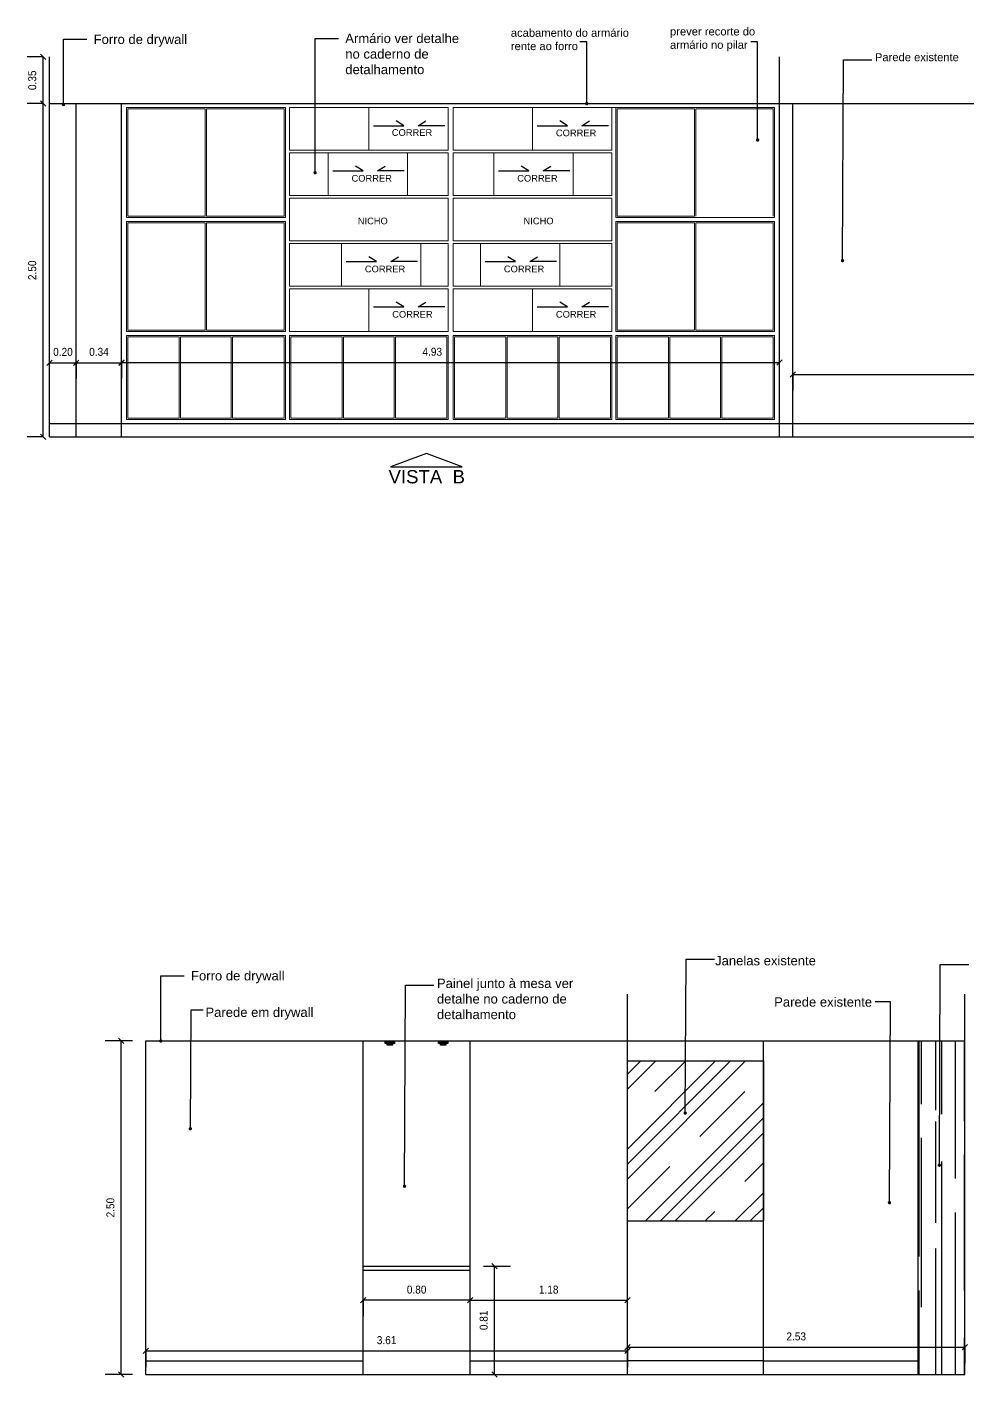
# Model space of a CAD drawing. Header units: millimetres. Extents: x 7034 to 7235, y -465 to -378.
# Drawn here: x 7095.39 to 7102.44, y -390.72 to -380.59 of the extents above; entities that cross this region are included whole.
import ezdxf

# ---------------------------------------------------------------- set-up
doc = ezdxf.new("R2010")
doc.units = ezdxf.units.MM
doc.header["$LTSCALE"] = 0.005
doc.linetypes.add('CONTINUO', pattern=[0])
doc.layers.get('0').update_dxf_attribs({"linetype": 'CONTINUO'})
doc.layers.get('DEFPOINTS').update_dxf_attribs({"linetype": 'CONTINUO', "lineweight": 15})
for name, color, linetype in [('- COTAS', 12, 'Continuous'), ('.COTA', 1, 'Continuous'), ('.DETALHES PRETO', 250, 'Continuous'), ('0-COTAS', 12, 'Continuous'), ('252', 252, 'Continuous'), ('ARQ-PEITORIAL', 4, 'Continuous'), ('ARQ-TEXTO', 3, 'Continuous'), ('ARQ_ALVENARIA', 6, 'Continuous'), ('ARQ_ESQUADRIA', 5, 'Continuous'), ('ARQ_TXT_AMBIENTE', 3, 'Continuous'), ('DETALHES', 4, 'Continuous'), ('LL_DETALHES PRETO', 250, 'Continuous'), ('NN_COTA', 1, 'Continuous'), ('NN_GESSO', 5, 'Continuous')]:
    doc.layers.add(name, color=color, linetype=linetype)
doc.layers.add('0-LAYOUT', color=250, linetype='Continuous', lineweight=25)
doc.layers.add('ARQ MOBILIÁRIO', color=251, linetype='Continuous', lineweight=15)
doc.styles.add('50', font='ARIALN.TTF', dxfattribs={"height": 0.1})
doc.styles.add('ARQ', font='arial.ttf', dxfattribs={"width": 0.9})
doc.styles.add('R80-20', font='simplex.shx', dxfattribs={"height": 0.04})
doc.styles.get("Standard").update_dxf_attribs({"font": 'arial.ttf'})
doc.dimstyles.new('1-40', dxfattribs={"dimtxt": 0.06, "dimasz": 0.04, "dimexe": 0.1195, "dimexo": 0.1, "dimgap": 0.05, "dimtad": 1, "dimzin": 0, "dimdsep": 46, "dimtxsty": 'ARQ', "dimblk": 'OBLIQUE', "dimcen": 0.09, "dimclrd": 1, "dimclre": 1, "dimclrt": 7, "dimadec": 0, "dimazin": 0, "dimtm": 1e-09, "dimtfac": 1, "dimtofl": 0, "dimtmove": 0, "dimatfit": 3, "dimfxl": 0.1, "dimfxlon": 1, "dimtolj": 1, "dimtzin": 0, "dimlwd": -1, "dimlwe": -1, "dimarcsym": 0})
doc.dimstyles.new('50', dxfattribs={"dimscale": 0, "dimtxt": 0.1, "dimasz": 0.025, "dimexe": 0.05, "dimexo": 0.05, "dimgap": 0.01, "dimtad": 1, "dimdec": 0, "dimlfac": 100, "dimzin": 0, "dimdsep": 46, "dimtxsty": '50', "dimblk": 'DOT', "dimcen": 0.02, "dimclrd": 1, "dimclre": 1, "dimclrt": 7, "dimadec": 0, "dimazin": 0, "dimtfac": 1, "dimtdec": 0, "dimtofl": 0, "dimtmove": 2, "dimatfit": 2, "dimldrblk": 'DOT', "dimfxl": 0.05, "dimtolj": 1, "dimtzin": 0, "dimlwd": -1, "dimarcsym": 0})

# ---------------------------------------------------------------- blocks, each defined once
blk = doc.blocks.new('seta')
at = {"layer": 'NN_COTA', "transparency": 33554549}
h = blk.add_hatch(dxfattribs=at)
h.set_pattern_fill('ANGLE', color=256)
h.set_pattern_definition([(0, (-0.006, 0.008), (0, 6.985), [5.08, -1.905]), (90, (-0.006, 0.008), (-6.985, 4e-16), [5.08, -1.905])])
h.paths.add_polyline_path([(17.271, -37.747), (17.539, -37.846), (17.806, -37.747)])
at = {"layer": 'NN_COTA'}
blk.add_lwpolyline([(17.271, -37.747), (17.806, -37.747), (17.539, -37.846), (17.271, -37.747)], dxfattribs=at)
blk = doc.blocks.new('_DOT')
at = {"color": 0, "linetype": 'ByBlock'}
blk.add_line((-0.5, 0), (-1, 0), dxfattribs=at)
at = {"color": 0, "linetype": 'ByBlock', "const_width": 0.5}
blk.add_lwpolyline([(-0.25, 0, 1), (0.25, 0, 1)], format="xyb", close=True, dxfattribs=at)
blk = doc.blocks.new('DOT')
at = {"layer": 'ARQ-TEXTO', "color": 0, "linetype": 'ByBlock'}
blk.add_line((-0.5, 0), (-1, 0), dxfattribs=at)
at = {"layer": 'ARQ-TEXTO', "color": 0, "linetype": 'ByBlock', "const_width": 0.5}
blk.add_lwpolyline([(-0.25, 0, 1), (0.25, 0, 1)], format="xyb", close=True, dxfattribs=at)
blk = doc.blocks.new('_OBLIQUE')
at = {"color": 0, "linetype": 'ByBlock'}
blk.add_line((-0.5, -0.5), (0.5, 0.5), dxfattribs=at)
blk = doc.blocks.new('*D22')
at = {"layer": '- COTAS', "color": 1, "transparency": 16777216}
for p, q in [((7095.51, -381.168), (7095.39, -381.168)), ((7095.51, -383.668), (7095.51, -381.168)), ((7095.51, -383.668), (7095.39, -383.668))]:
    blk.add_line(p, q, dxfattribs=at)
at = {"layer": 'DEFPOINTS', "color": 0, "transparency": 16777216}
for p in [(7095.51, -381.168), (7095.559, -381.168), (7095.559, -383.668)]:
    blk.add_point(p, dxfattribs=at)
at = {"layer": '- COTAS', "color": 1, "transparency": 16777216, "xscale": 0.04, "yscale": 0.04, "zscale": 0.04}
for p, rotation in [((7095.51, -381.168), 90), ((7095.51, -383.668), 270)]:
    blk.add_blockref('_OBLIQUE', p, dxfattribs=dict(at, rotation=rotation))
at = {"layer": '- COTAS', "color": 7, "transparency": 16777216, "insert": (7095.429, -382.418), "char_height": 0.06, "attachment_point": 5, "rotation": 90, "style": 'ARQ'}
blk.add_mtext('\\A1;2.50', dxfattribs=at)
blk = doc.blocks.new('*D23')
at = {"layer": '- COTAS', "color": 1, "transparency": 16777216}
for p, q in [((7095.51, -380.818), (7095.39, -380.818)), ((7095.51, -381.168), (7095.51, -380.818)), ((7095.51, -381.168), (7095.39, -381.168))]:
    blk.add_line(p, q, dxfattribs=at)
at = {"layer": 'DEFPOINTS', "color": 0, "transparency": 16777216}
for p in [(7095.51, -380.818), (7095.559, -380.818), (7095.559, -381.168)]:
    blk.add_point(p, dxfattribs=at)
at = {"layer": '- COTAS', "color": 1, "transparency": 16777216, "xscale": 0.04, "yscale": 0.04, "zscale": 0.04}
for p, rotation in [((7095.51, -380.818), 90), ((7095.51, -381.168), 270)]:
    blk.add_blockref('_OBLIQUE', p, dxfattribs=dict(at, rotation=rotation))
at = {"layer": '- COTAS', "color": 7, "transparency": 16777216, "insert": (7095.429, -380.993), "char_height": 0.06, "attachment_point": 5, "rotation": 90, "style": 'ARQ'}
blk.add_mtext('\\A1;0.35', dxfattribs=at)
blk = doc.blocks.new('*D24')
at = {"layer": '- COTAS', "color": 1, "transparency": 16777216}
for p, q in [((7096.18, -388.197), (7095.976, -388.197)), ((7096.096, -390.697), (7096.096, -388.197)), ((7096.18, -390.697), (7095.976, -390.697))]:
    blk.add_line(p, q, dxfattribs=at)
at = {"layer": 'DEFPOINTS', "color": 0, "transparency": 16777216}
for p in [(7096.096, -388.197), (7096.28, -388.197), (7096.28, -390.697)]:
    blk.add_point(p, dxfattribs=at)
at = {"layer": '- COTAS', "color": 1, "transparency": 16777216, "xscale": 0.04, "yscale": 0.04, "zscale": 0.04}
for p, rotation in [((7096.096, -388.197), 90), ((7096.096, -390.697), 270)]:
    blk.add_blockref('_OBLIQUE', p, dxfattribs=dict(at, rotation=rotation))
at = {"layer": '- COTAS', "color": 7, "transparency": 16777216, "insert": (7096.015, -389.447), "char_height": 0.06, "attachment_point": 5, "rotation": 90, "style": 'ARQ'}
blk.add_mtext('\\A1;2.50', dxfattribs=at)
blk = doc.blocks.new('*D25')
at = {"layer": '- COTAS', "color": 1, "transparency": 16777216}
for p, q in [((7098.71, -390.142), (7098.71, -390.023)), ((7099.89, -390.142), (7099.89, -390.023)), ((7098.71, -390.142), (7099.89, -390.142))]:
    blk.add_line(p, q, dxfattribs=at)
at = {"layer": 'DEFPOINTS', "color": 0, "transparency": 16777216}
for p in [(7099.89, -390.142), (7098.71, -390.229), (7099.89, -390.229)]:
    blk.add_point(p, dxfattribs=at)
at = {"layer": '- COTAS', "color": 1, "transparency": 16777216, "xscale": 0.04, "yscale": 0.04, "zscale": 0.04, "rotation": 180}
blk.add_blockref('_OBLIQUE', (7098.71, -390.142), dxfattribs=at)
at = {"layer": '- COTAS', "color": 1, "transparency": 16777216, "xscale": 0.04, "yscale": 0.04, "zscale": 0.04}
blk.add_blockref('_OBLIQUE', (7099.89, -390.142), dxfattribs=at)
at = {"layer": '- COTAS', "color": 7, "transparency": 16777216, "insert": (7099.3, -390.062), "char_height": 0.06, "attachment_point": 5, "style": 'ARQ'}
blk.add_mtext('\\A1;1.18', dxfattribs=at)
blk = doc.blocks.new('*D26')
at = {"layer": '- COTAS', "color": 1, "transparency": 16777216}
for p, q in [((7098.71, -390.142), (7098.71, -390.023)), ((7097.91, -390.142), (7097.91, -390.262)), ((7098.71, -390.142), (7097.91, -390.142))]:
    blk.add_line(p, q, dxfattribs=at)
at = {"layer": 'DEFPOINTS', "color": 0, "transparency": 16777216}
for p in [(7097.91, -390.142), (7097.91, -390.142), (7098.71, -390.142)]:
    blk.add_point(p, dxfattribs=at)
at = {"layer": '- COTAS', "color": 1, "transparency": 16777216, "xscale": 0.04, "yscale": 0.04, "zscale": 0.04, "rotation": 180}
blk.add_blockref('_OBLIQUE', (7097.91, -390.142), dxfattribs=at)
at = {"layer": '- COTAS', "color": 1, "transparency": 16777216, "xscale": 0.04, "yscale": 0.04, "zscale": 0.04}
blk.add_blockref('_OBLIQUE', (7098.71, -390.142), dxfattribs=at)
at = {"layer": '- COTAS', "color": 7, "transparency": 16777216, "insert": (7098.31, -390.062), "char_height": 0.06, "attachment_point": 5, "style": 'ARQ'}
blk.add_mtext('\\A1;0.80', dxfattribs=at)
blk = doc.blocks.new('*D27')
at = {"layer": '- COTAS', "color": 1, "transparency": 16777216}
for p, q in [((7098.81, -389.887), (7099.013, -389.887)), ((7098.893, -390.697), (7098.893, -389.887)), ((7098.81, -390.697), (7099.013, -390.697))]:
    blk.add_line(p, q, dxfattribs=at)
at = {"layer": 'DEFPOINTS', "color": 0, "transparency": 16777216}
for p in [(7098.71, -389.887), (7098.893, -389.887), (7098.71, -390.697)]:
    blk.add_point(p, dxfattribs=at)
at = {"layer": '- COTAS', "color": 1, "transparency": 16777216, "xscale": 0.04, "yscale": 0.04, "zscale": 0.04}
for p, rotation in [((7098.893, -389.887), 90), ((7098.893, -390.697), 270)]:
    blk.add_blockref('_OBLIQUE', p, dxfattribs=dict(at, rotation=rotation))
at = {"layer": '- COTAS', "color": 7, "transparency": 16777216, "insert": (7098.813, -390.292), "char_height": 0.06, "attachment_point": 5, "rotation": 90, "style": 'ARQ'}
blk.add_mtext('\\A1;0.81', dxfattribs=at)
blk = doc.blocks.new('ARFTFEDRT')
h = blk.add_hatch(color=252)
h.dxf.hatch_style = 1
h.set_gradient(color1=(132, 132, 132), tint=1, name='CURVED')
h.paths.add_polyline_path([(-277.601, -214.581), (-277.671, -214.581), (-277.671, -214.601), (-277.601, -214.601)])
h = blk.add_hatch(color=32)
h.dxf.hatch_style = 1
h.set_gradient(color1=(204, 102, 0), color2=(255, 255, 127), tint=1, name='CURVED')
h.paths.add_polyline_path([(-277.616, -214.601), (-277.656, -214.601), (-277.656, -214.613), (-277.616, -214.613)])
blk.add_lwpolyline([(-277.671, -214.581), (-277.601, -214.581), (-277.601, -214.601), (-277.671, -214.601)], close=True)
blk.add_lwpolyline([(-277.616, -214.601), (-277.616, -214.613), (-277.656, -214.613), (-277.656, -214.601)])
blk = doc.blocks.new('*D134')
at = {"layer": '- COTAS', "color": 1, "transparency": 16777216}
for p, q in [((7095.559, -383.111), (7095.559, -382.991)), ((7095.759, -383.111), (7095.759, -382.991)), ((7095.559, -383.111), (7095.759, -383.111))]:
    blk.add_line(p, q, dxfattribs=at)
at = {"layer": 'DEFPOINTS', "color": 0, "transparency": 16777216}
for p in [(7095.559, -383.149), (7095.759, -383.111), (7095.759, -383.149)]:
    blk.add_point(p, dxfattribs=at)
at = {"layer": '- COTAS', "color": 1, "transparency": 16777216, "xscale": 0.04, "yscale": 0.04, "zscale": 0.04, "rotation": 180}
blk.add_blockref('_OBLIQUE', (7095.559, -383.111), dxfattribs=at)
at = {"layer": '- COTAS', "color": 1, "transparency": 16777216, "xscale": 0.04, "yscale": 0.04, "zscale": 0.04}
blk.add_blockref('_OBLIQUE', (7095.759, -383.111), dxfattribs=at)
at = {"layer": '- COTAS', "color": 7, "transparency": 16777216, "insert": (7095.659, -383.03), "char_height": 0.06, "attachment_point": 5, "style": 'ARQ'}
blk.add_mtext('\\A1;0.20', dxfattribs=at)
blk = doc.blocks.new('*D136')
at = {"layer": '- COTAS', "color": 1, "transparency": 16777216}
for p, q in [((7096.099, -383.109), (7096.099, -382.99)), ((7101.029, -383.109), (7101.029, -382.99)), ((7096.099, -383.109), (7101.029, -383.109))]:
    blk.add_line(p, q, dxfattribs=at)
at = {"layer": 'DEFPOINTS', "color": 0, "transparency": 16777216}
for p in [(7101.029, -383.109), (7096.099, -383.19), (7101.029, -383.19)]:
    blk.add_point(p, dxfattribs=at)
at = {"layer": '- COTAS', "color": 1, "transparency": 16777216, "xscale": 0.04, "yscale": 0.04, "zscale": 0.04, "rotation": 180}
blk.add_blockref('_OBLIQUE', (7096.099, -383.109), dxfattribs=at)
at = {"layer": '- COTAS', "color": 1, "transparency": 16777216, "xscale": 0.04, "yscale": 0.04, "zscale": 0.04}
blk.add_blockref('_OBLIQUE', (7101.029, -383.109), dxfattribs=at)
at = {"layer": '- COTAS', "color": 7, "transparency": 16777216, "insert": (7098.427, -383.029), "char_height": 0.06, "attachment_point": 5, "style": 'ARQ'}
blk.add_mtext('\\A1;4.93', dxfattribs=at)
blk = doc.blocks.new('*D137')
at = {"layer": '- COTAS', "color": 1, "transparency": 16777216}
for p, q in [((7101.129, -383.2), (7101.129, -383.319)), ((7101.129, -383.2), (7106.329, -383.2)), ((7106.329, -383.2), (7106.329, -383.319))]:
    blk.add_line(p, q, dxfattribs=at)
at = {"layer": 'DEFPOINTS', "color": 0, "transparency": 16777216}
for p in [(7101.129, -383.19), (7106.329, -383.19), (7106.329, -383.2)]:
    blk.add_point(p, dxfattribs=at)
at = {"layer": '- COTAS', "color": 1, "transparency": 16777216, "xscale": 0.04, "yscale": 0.04, "zscale": 0.04, "rotation": 180}
blk.add_blockref('_OBLIQUE', (7101.129, -383.2), dxfattribs=at)
at = {"layer": '- COTAS', "color": 1, "transparency": 16777216, "xscale": 0.04, "yscale": 0.04, "zscale": 0.04}
blk.add_blockref('_OBLIQUE', (7106.329, -383.2), dxfattribs=at)
at = {"layer": '- COTAS', "color": 7, "transparency": 16777216, "insert": (7103.729, -383.119), "char_height": 0.06, "attachment_point": 5, "style": 'ARQ'}
blk.add_mtext('\\A1;5.20', dxfattribs=at)
blk = doc.blocks.new('*D138')
at = {"layer": '- COTAS', "color": 1, "transparency": 16777216}
for p, q in [((7095.759, -383.111), (7095.759, -383.23)), ((7095.759, -383.111), (7096.099, -383.111)), ((7096.099, -383.111), (7096.099, -383.23))]:
    blk.add_line(p, q, dxfattribs=at)
at = {"layer": 'DEFPOINTS', "color": 0, "transparency": 16777216}
for p in [(7095.759, -383.111), (7096.099, -383.111), (7096.099, -383.111)]:
    blk.add_point(p, dxfattribs=at)
at = {"layer": '- COTAS', "color": 1, "transparency": 16777216, "xscale": 0.04, "yscale": 0.04, "zscale": 0.04, "rotation": 180}
blk.add_blockref('_OBLIQUE', (7095.759, -383.111), dxfattribs=at)
at = {"layer": '- COTAS', "color": 1, "transparency": 16777216, "xscale": 0.04, "yscale": 0.04, "zscale": 0.04}
blk.add_blockref('_OBLIQUE', (7096.099, -383.111), dxfattribs=at)
at = {"layer": '- COTAS', "color": 7, "transparency": 16777216, "insert": (7095.929, -383.03), "char_height": 0.06, "attachment_point": 5, "style": 'ARQ'}
blk.add_mtext('\\A1;0.34', dxfattribs=at)
blk = doc.blocks.new('*D141')
at = {"layer": '- COTAS', "color": 1, "transparency": 16777216}
for p, q in [((7096.28, -390.522), (7096.28, -390.642)), ((7096.28, -390.522), (7099.89, -390.522)), ((7099.89, -390.522), (7099.89, -390.642))]:
    blk.add_line(p, q, dxfattribs=at)
at = {"layer": 'DEFPOINTS', "color": 0, "transparency": 16777216}
for p in [(7096.28, -390.492), (7099.89, -390.463), (7099.89, -390.522)]:
    blk.add_point(p, dxfattribs=at)
at = {"layer": '- COTAS', "color": 1, "transparency": 16777216, "xscale": 0.04, "yscale": 0.04, "zscale": 0.04, "rotation": 180}
blk.add_blockref('_OBLIQUE', (7096.28, -390.522), dxfattribs=at)
at = {"layer": '- COTAS', "color": 1, "transparency": 16777216, "xscale": 0.04, "yscale": 0.04, "zscale": 0.04}
blk.add_blockref('_OBLIQUE', (7099.89, -390.522), dxfattribs=at)
at = {"layer": '- COTAS', "color": 7, "transparency": 16777216, "insert": (7098.085, -390.441), "char_height": 0.06, "attachment_point": 5, "style": 'ARQ'}
blk.add_mtext('\\A1;3.61', dxfattribs=at)
blk = doc.blocks.new('*D142')
at = {"layer": '- COTAS', "color": 1, "transparency": 16777216}
for p, q in [((7099.89, -390.493), (7099.89, -390.613)), ((7099.89, -390.493), (7102.42, -390.493)), ((7102.42, -390.493), (7102.42, -390.613))]:
    blk.add_line(p, q, dxfattribs=at)
at = {"layer": 'DEFPOINTS', "color": 0, "transparency": 16777216}
for p in [(7099.89, -390.493), (7102.42, -390.493), (7102.42, -390.493)]:
    blk.add_point(p, dxfattribs=at)
at = {"layer": '- COTAS', "color": 1, "transparency": 16777216, "xscale": 0.04, "yscale": 0.04, "zscale": 0.04, "rotation": 180}
blk.add_blockref('_OBLIQUE', (7099.89, -390.493), dxfattribs=at)
at = {"layer": '- COTAS', "color": 1, "transparency": 16777216, "xscale": 0.04, "yscale": 0.04, "zscale": 0.04}
blk.add_blockref('_OBLIQUE', (7102.42, -390.493), dxfattribs=at)
at = {"layer": '- COTAS', "color": 7, "transparency": 16777216, "insert": (7101.155, -390.413), "char_height": 0.06, "attachment_point": 5, "style": 'ARQ'}
blk.add_mtext('\\A1;2.53', dxfattribs=at)
blk = doc.blocks.new('*D149')
at = {"layer": '- COTAS', "color": 1, "transparency": 16777216}
for p, q in [((7102.52, -388.197), (7102.739, -388.197)), ((7102.62, -390.697), (7102.62, -388.197)), ((7102.52, -390.697), (7102.739, -390.697))]:
    blk.add_line(p, q, dxfattribs=at)
at = {"layer": 'DEFPOINTS', "color": 0, "transparency": 16777216}
for p in [(7102.42, -388.197), (7102.62, -388.197), (7102.42, -390.697)]:
    blk.add_point(p, dxfattribs=at)
at = {"layer": '- COTAS', "color": 1, "transparency": 16777216, "xscale": 0.04, "yscale": 0.04, "zscale": 0.04}
for p, rotation in [((7102.62, -388.197), 90), ((7102.62, -390.697), 270)]:
    blk.add_blockref('_OBLIQUE', p, dxfattribs=dict(at, rotation=rotation))
at = {"layer": '- COTAS', "color": 7, "transparency": 16777216, "insert": (7102.539, -389.447), "char_height": 0.06, "attachment_point": 5, "rotation": 90, "style": 'ARQ'}
blk.add_mtext('\\A1;2.50', dxfattribs=at)
blk = doc.blocks.new('*D150')
at = {"layer": '- COTAS', "color": 1, "transparency": 16777216}
for p, q in [((7102.52, -387.847), (7102.739, -387.847)), ((7102.62, -388.197), (7102.62, -387.847)), ((7102.52, -388.197), (7102.739, -388.197))]:
    blk.add_line(p, q, dxfattribs=at)
at = {"layer": 'DEFPOINTS', "color": 0, "transparency": 16777216}
for p in [(7102.42, -387.847), (7102.62, -387.847), (7102.42, -388.197)]:
    blk.add_point(p, dxfattribs=at)
at = {"layer": '- COTAS', "color": 1, "transparency": 16777216, "xscale": 0.04, "yscale": 0.04, "zscale": 0.04}
for p, rotation in [((7102.62, -387.847), 90), ((7102.62, -388.197), 270)]:
    blk.add_blockref('_OBLIQUE', p, dxfattribs=dict(at, rotation=rotation))
at = {"layer": '- COTAS', "color": 7, "transparency": 16777216, "insert": (7102.539, -388.022), "char_height": 0.06, "attachment_point": 5, "rotation": 90, "style": 'ARQ'}
blk.add_mtext('\\A1;0.35', dxfattribs=at)

msp = doc.modelspace()

# ---------------------------------------------------------------- hatches: boundary and pattern name
at = {"layer": '.DETALHES PRETO'}
h = msp.add_hatch(dxfattribs=at)
h.set_pattern_fill('AR-RROOF', color=37, scale=0.01, angle=90)
h.paths.add_polyline_path([(7102.42, -388.197), (7102.07, -388.197), (7102.07, -390.697), (7102.42, -390.697)])
h = msp.add_hatch(dxfattribs=at)
h.set_pattern_fill('CLAY', color=256, scale=0.1, angle=45, style=0)
h.set_pattern_definition([(45, (-5.4195, -7.02883), (-0.336759605, 0.336759605), []), (45, (-5.4756, -6.9727), (-0.336759605, 0.336759605), []), (45, (-5.53174, -6.9166), (-0.336759605, 0.336759605), []), (45, (-5.644, -6.80433), (-0.336759605, 0.336759605), [0.47625, -0.3175])])
h.paths.add_polyline_path([(7100.91, -388.347), (7099.89, -388.347), (7099.89, -389.547), (7100.91, -389.547)])

# ---------------------------------------------------------------- linework, layer by layer
at = {"layer": '.COTA'}
for points in [[(7097.987, -381.334), (7098.214, -381.334), (7098.156, -381.298)], [(7098.522, -381.334), (7098.322, -381.334), (7098.38, -381.298)], [(7099.214, -381.334), (7099.44, -381.334), (7099.383, -381.298)], [(7099.749, -381.334), (7099.549, -381.334), (7099.606, -381.298)], [(7097.682, -381.673), (7097.909, -381.673), (7097.851, -381.638)], [(7098.217, -381.673), (7098.017, -381.673), (7098.074, -381.638)], [(7098.924, -381.673), (7099.15, -381.673), (7099.093, -381.638)], [(7099.459, -381.673), (7099.259, -381.673), (7099.316, -381.638)], [(7097.782, -382.353), (7098.009, -382.353), (7097.951, -382.318)], [(7098.317, -382.353), (7098.117, -382.353), (7098.174, -382.318)], [(7098.824, -382.353), (7099.05, -382.353), (7098.993, -382.318)], [(7099.359, -382.353), (7099.159, -382.353), (7099.216, -382.318)], [(7097.987, -382.693), (7098.214, -382.693), (7098.156, -382.658)], [(7098.522, -382.693), (7098.322, -382.693), (7098.38, -382.658)], [(7099.214, -382.693), (7099.44, -382.693), (7099.383, -382.658)], [(7099.749, -382.693), (7099.549, -382.693), (7099.606, -382.658)]]:
    msp.add_lwpolyline(points, dxfattribs=at)
at = {"layer": '0-LAYOUT', "linetype": 'ByBlock'}
for p, q in [((7097.91, -390.697), (7097.91, -388.197)), ((7098.71, -390.697), (7098.71, -388.197))]:
    msp.add_line(p, q, dxfattribs=at)
at = {"layer": '252'}
for p, q in [((7100.91, -390.697), (7100.91, -388.197)), ((7100.91, -390.597), (7099.89, -390.597))]:
    msp.add_line(p, q, dxfattribs=at)
at = {"layer": 'ARQ MOBILIÁRIO'}
for p, q in [((7096.099, -381.168), (7096.099, -383.568)), ((7096.099, -381.168), (7101.029, -381.168)), ((7096.136, -381.198), (7096.136, -382.023)), ((7097.189, -381.198), (7096.136, -381.198)), ((7096.726, -381.208), (7096.146, -381.208)), ((7096.146, -381.208), (7096.146, -382.013)), ((7096.726, -382.013), (7096.726, -381.208)), ((7096.736, -382.013), (7096.736, -381.208)), ((7097.316, -381.208), (7096.736, -381.208)), ((7097.326, -381.198), (7097.189, -381.198)), ((7097.189, -381.198), (7097.189, -381.198)), ((7097.316, -382.013), (7097.316, -381.208)), ((7097.326, -382.023), (7097.326, -381.198)), ((7097.356, -381.198), (7097.356, -381.518)), ((7097.951, -381.198), (7097.356, -381.198)), ((7097.951, -381.198), (7097.951, -381.518)), ((7098.546, -381.198), (7097.951, -381.198)), ((7098.189, -381.198), (7098.189, -381.198)), ((7098.546, -381.518), (7098.546, -381.198)), ((7098.583, -381.518), (7098.583, -381.198)), ((7098.583, -381.198), (7099.178, -381.198)), ((7098.94, -381.198), (7098.94, -381.198)), ((7099.178, -381.198), (7099.773, -381.198)), ((7099.178, -381.198), (7099.178, -381.198)), ((7099.178, -381.198), (7099.178, -381.518)), ((7099.94, -381.198), (7099.178, -381.198)), ((7099.773, -381.198), (7099.803, -381.198)), ((7099.773, -381.198), (7099.773, -381.518)), ((7099.803, -382.023), (7099.803, -381.198)), ((7099.94, -381.198), (7099.803, -381.198)), ((7099.813, -382.013), (7099.813, -381.208)), ((7099.813, -381.208), (7100.393, -381.208)), ((7099.94, -381.198), (7099.94, -381.198)), ((7099.94, -381.198), (7100.993, -381.198)), ((7100.393, -382.013), (7100.393, -381.208)), ((7100.403, -382.013), (7100.403, -381.208)), ((7100.403, -381.208), (7100.983, -381.208)), ((7100.983, -381.208), (7100.983, -382.013)), ((7100.993, -381.198), (7100.993, -382.023)), ((7101.029, -381.168), (7101.029, -383.568)), ((7097.356, -381.518), (7097.951, -381.518)), ((7097.356, -381.538), (7097.356, -381.858)), ((7097.646, -381.538), (7097.356, -381.538)), ((7097.646, -381.538), (7097.646, -381.858)), ((7098.241, -381.538), (7097.646, -381.538)), ((7097.951, -381.518), (7098.546, -381.518)), ((7098.241, -381.858), (7098.241, -381.538)), ((7098.546, -381.538), (7098.241, -381.538)), ((7098.546, -381.858), (7098.546, -381.538)), ((7099.178, -381.518), (7098.583, -381.518)), ((7098.583, -381.858), (7098.583, -381.538)), ((7098.583, -381.538), (7098.888, -381.538)), ((7098.888, -381.858), (7098.888, -381.538)), ((7098.888, -381.538), (7099.483, -381.538)), ((7099.773, -381.518), (7099.178, -381.518)), ((7099.483, -381.538), (7099.483, -381.858)), ((7099.483, -381.538), (7099.773, -381.538)), ((7099.773, -381.538), (7099.773, -381.858)), ((7097.356, -381.858), (7097.646, -381.858)), ((7097.356, -381.878), (7097.356, -382.198)), ((7098.546, -381.878), (7097.356, -381.878)), ((7097.646, -381.858), (7098.241, -381.858)), ((7098.241, -381.858), (7098.546, -381.858)), ((7098.546, -382.198), (7098.546, -381.878)), ((7098.888, -381.858), (7098.583, -381.858)), ((7098.583, -382.198), (7098.583, -381.878)), ((7098.583, -381.878), (7099.773, -381.878)), ((7099.483, -381.858), (7098.888, -381.858)), ((7099.773, -381.858), (7099.483, -381.858)), ((7099.773, -381.878), (7099.773, -382.198)), ((7096.136, -382.023), (7097.326, -382.023)), ((7097.326, -382.053), (7096.136, -382.053)), ((7096.136, -382.053), (7096.136, -382.878)), ((7096.146, -382.013), (7096.726, -382.013)), ((7096.736, -382.013), (7097.316, -382.013)), ((7097.326, -382.878), (7097.326, -382.053)), ((7100.993, -382.023), (7099.803, -382.023)), ((7099.803, -382.053), (7100.993, -382.053)), ((7099.803, -382.878), (7099.803, -382.053)), ((7100.393, -382.013), (7099.813, -382.013)), ((7100.993, -382.053), (7100.993, -382.878)), ((7096.726, -382.063), (7096.146, -382.063)), ((7096.146, -382.063), (7096.146, -382.868)), ((7096.726, -382.868), (7096.726, -382.063)), ((7096.736, -382.868), (7096.736, -382.063)), ((7097.316, -382.063), (7096.736, -382.063)), ((7097.316, -382.868), (7097.316, -382.063)), ((7099.813, -382.868), (7099.813, -382.063)), ((7099.813, -382.063), (7100.393, -382.063)), ((7100.393, -382.868), (7100.393, -382.063)), ((7100.403, -382.868), (7100.403, -382.063)), ((7100.403, -382.063), (7100.983, -382.063)), ((7100.983, -382.063), (7100.983, -382.868)), ((7097.356, -382.198), (7098.546, -382.198)), ((7097.356, -382.218), (7097.356, -382.538)), ((7097.356, -382.218), (7097.746, -382.218)), ((7097.746, -382.218), (7097.746, -382.538)), ((7098.341, -382.218), (7097.746, -382.218)), ((7098.341, -382.538), (7098.341, -382.218)), ((7098.341, -382.218), (7098.546, -382.218)), ((7098.546, -382.538), (7098.546, -382.218)), ((7099.773, -382.198), (7098.583, -382.198)), ((7098.583, -382.538), (7098.583, -382.218)), ((7098.583, -382.218), (7098.788, -382.218)), ((7098.788, -382.538), (7098.788, -382.218)), ((7098.788, -382.218), (7099.383, -382.218)), ((7099.383, -382.218), (7099.383, -382.538)), ((7099.383, -382.218), (7099.773, -382.218)), ((7099.773, -382.218), (7099.773, -382.538)), ((7097.356, -382.538), (7097.746, -382.538)), ((7097.356, -382.558), (7097.356, -382.878)), ((7097.951, -382.558), (7097.356, -382.558)), ((7097.746, -382.538), (7098.341, -382.538)), ((7097.951, -382.878), (7097.951, -382.558)), ((7098.546, -382.558), (7097.951, -382.558)), ((7098.341, -382.538), (7098.546, -382.538)), ((7098.546, -382.878), (7098.546, -382.558)), ((7098.788, -382.538), (7098.583, -382.538)), ((7098.583, -382.878), (7098.583, -382.558)), ((7098.583, -382.558), (7099.178, -382.558)), ((7099.383, -382.538), (7098.788, -382.538)), ((7099.178, -382.878), (7099.178, -382.558)), ((7099.178, -382.558), (7099.773, -382.558)), ((7099.773, -382.538), (7099.383, -382.538)), ((7099.773, -382.558), (7099.773, -382.878)), ((7096.136, -382.878), (7097.326, -382.878)), ((7096.136, -382.908), (7096.136, -383.538)), ((7097.326, -382.908), (7096.136, -382.908)), ((7096.146, -382.868), (7096.726, -382.868)), ((7096.146, -382.918), (7096.146, -383.528)), ((7096.531, -382.918), (7096.146, -382.918)), ((7096.531, -382.918), (7096.531, -383.528)), ((7096.541, -382.918), (7096.541, -383.528)), ((7096.921, -382.918), (7096.541, -382.918)), ((7096.736, -382.868), (7097.316, -382.868)), ((7096.921, -382.918), (7096.921, -383.528)), ((7097.316, -382.918), (7096.931, -382.918)), ((7096.931, -382.918), (7096.931, -383.528)), ((7097.316, -383.528), (7097.316, -382.918)), ((7097.326, -383.538), (7097.326, -382.908)), ((7097.356, -382.878), (7097.951, -382.878)), ((7097.356, -382.908), (7097.356, -383.538)), ((7098.546, -382.908), (7097.356, -382.908)), ((7097.366, -382.918), (7097.366, -383.528)), ((7097.751, -382.918), (7097.366, -382.918)), ((7097.751, -382.918), (7097.751, -383.528)), ((7097.761, -382.918), (7097.761, -383.528)), ((7098.141, -382.918), (7097.761, -382.918)), ((7097.951, -382.878), (7098.546, -382.878)), ((7098.141, -382.918), (7098.141, -383.528)), ((7098.536, -382.918), (7098.151, -382.918)), ((7098.151, -382.918), (7098.151, -383.528)), ((7098.536, -383.528), (7098.536, -382.918)), ((7098.546, -383.538), (7098.546, -382.908)), ((7099.178, -382.878), (7098.583, -382.878)), ((7098.583, -383.538), (7098.583, -382.908)), ((7098.583, -382.908), (7099.773, -382.908)), ((7098.593, -383.528), (7098.593, -382.918)), ((7098.593, -382.918), (7098.978, -382.918)), ((7098.978, -382.918), (7098.978, -383.528)), ((7098.988, -382.918), (7098.988, -383.528)), ((7098.988, -382.918), (7099.368, -382.918)), ((7099.773, -382.878), (7099.178, -382.878)), ((7099.368, -382.918), (7099.368, -383.528)), ((7099.378, -382.918), (7099.378, -383.528)), ((7099.378, -382.918), (7099.763, -382.918)), ((7099.763, -382.918), (7099.763, -383.528)), ((7099.773, -382.908), (7099.773, -383.538)), ((7100.993, -382.878), (7099.803, -382.878)), ((7099.803, -383.538), (7099.803, -382.908)), ((7099.803, -382.908), (7100.993, -382.908)), ((7100.393, -382.868), (7099.813, -382.868)), ((7099.813, -383.528), (7099.813, -382.918)), ((7099.813, -382.918), (7100.198, -382.918)), ((7100.198, -382.918), (7100.198, -383.528)), ((7100.208, -382.918), (7100.208, -383.528)), ((7100.208, -382.918), (7100.588, -382.918)), ((7100.983, -382.868), (7100.403, -382.868)), ((7100.588, -382.918), (7100.588, -383.528)), ((7100.598, -382.918), (7100.598, -383.528)), ((7100.598, -382.918), (7100.983, -382.918)), ((7100.983, -382.918), (7100.983, -383.528)), ((7100.993, -382.908), (7100.993, -383.538)), ((7096.099, -383.568), (7096.099, -383.668)), ((7101.029, -383.568), (7096.099, -383.568)), ((7096.136, -383.538), (7097.326, -383.538)), ((7096.146, -383.528), (7096.531, -383.528)), ((7096.541, -383.528), (7096.921, -383.528)), ((7096.931, -383.528), (7097.316, -383.528)), ((7097.356, -383.538), (7098.546, -383.538)), ((7097.366, -383.528), (7097.751, -383.528)), ((7097.761, -383.528), (7098.141, -383.528)), ((7098.151, -383.528), (7098.536, -383.528)), ((7099.773, -383.538), (7098.583, -383.538)), ((7098.978, -383.528), (7098.593, -383.528)), ((7099.368, -383.528), (7098.988, -383.528)), ((7099.763, -383.528), (7099.378, -383.528)), ((7100.993, -383.538), (7099.803, -383.538)), ((7100.198, -383.528), (7099.813, -383.528)), ((7100.588, -383.528), (7100.208, -383.528)), ((7100.983, -383.528), (7100.598, -383.528)), ((7101.029, -383.568), (7101.029, -383.668)), ((7096.099, -383.668), (7101.029, -383.668))]:
    msp.add_line(p, q, dxfattribs=at)
at = {"layer": 'ARQ-PEITORIAL'}
msp.add_line((7096.099, -383.668), (7096.099, -381.168), dxfattribs=at)
at = {"layer": 'ARQ_ALVENARIA'}
for p, q in [((7095.559, -383.668), (7095.559, -380.818)), ((7101.029, -383.668), (7101.029, -380.818)), ((7101.029, -383.668), (7101.029, -380.818)), ((7095.559, -383.668), (7101.029, -383.668)), ((7101.029, -383.668), (7106.329, -383.668)), ((7099.89, -390.697), (7099.89, -387.847)), ((7102.42, -390.697), (7102.42, -387.847)), ((7096.28, -390.697), (7096.28, -388.197)), ((7096.28, -390.697), (7099.89, -390.697)), ((7099.89, -390.697), (7102.42, -390.697))]:
    msp.add_line(p, q, dxfattribs=at)
at = {"layer": 'ARQ_ESQUADRIA'}
for p, q in [((7095.759, -383.668), (7095.759, -381.168)), ((7101.129, -383.668), (7101.129, -381.168))]:
    msp.add_line(p, q, dxfattribs=at)
at = {"layer": 'ARQ_ESQUADRIA', "linetype": 'ByBlock'}
for p, q in [((7097.91, -389.887), (7098.71, -389.887)), ((7097.91, -389.917), (7098.71, -389.917))]:
    msp.add_line(p, q, dxfattribs=at)
at = {"layer": 'DETALHES'}
for p, q in [((7095.559, -381.168), (7101.029, -381.168)), ((7101.029, -381.168), (7106.329, -381.168)), ((7096.28, -388.197), (7099.89, -388.197)), ((7099.89, -388.197), (7102.42, -388.197))]:
    msp.add_line(p, q, dxfattribs=at)
at = {"layer": 'LL_DETALHES PRETO'}
for p, q in [((7095.559, -383.568), (7101.029, -383.568)), ((7101.029, -383.568), (7106.329, -383.568)), ((7102.07, -390.697), (7102.07, -388.197)), ((7099.89, -388.347), (7100.91, -388.347)), ((7099.89, -389.547), (7099.89, -388.347)), ((7100.91, -388.347), (7100.91, -389.547)), ((7099.89, -389.547), (7100.91, -389.547)), ((7096.28, -390.597), (7097.91, -390.597)), ((7098.71, -390.597), (7099.89, -390.597)), ((7100.91, -390.597), (7102.07, -390.597))]:
    msp.add_line(p, q, dxfattribs=at)

# ---------------------------------------------------------------- block references
at = {"layer": '.DETALHES PRETO'}
for p in [(7375.746, -173.616), (7376.146, -173.616)]:
    msp.add_blockref('ARFTFEDRT', p, dxfattribs=at)
at = {"layer": 'NN_GESSO', "xscale": -1, "rotation": 180}
msp.add_blockref('seta', (7080.844, -421.639), dxfattribs=at)

# ---------------------------------------------------------------- texts
at = {"color": 1, "insert": (7098.043, -383.916), "char_height": 0.09975, "width": 0.67765, "attachment_point": 1, "style": 'R80-20'}
msp.add_mtext('\\pi0.05631;{\\fArial|b0|i0|c0|p34;VISTA  B}', dxfattribs=at)
at = {"layer": 'ARQ_TXT_AMBIENTE', "attachment_point": 1}
for s, width, gutter_width, heights, insert, char_height in [('acabamento do armário rente ao forro', 0.90785, 0.1, [0.399], (7099.016, -380.607), 0.06), ('prever recorte do armário no pilar', 0.68064, 0.1, [0.399], (7100.209, -380.597), 0.06), ('Forro de drywall', 0.75461, 0, [0.288], (7095.889, -380.651), 0.07), ('Armário ver detalhe\\Pno caderno de \\Pdetalhamento', 0.92314, 0, [0.524], (7097.775, -380.644), 0.07), ('Parede existente', 1.10448, 0.1, [0.399], (7101.745, -380.79), 0.06), ('Janelas existente', 1.10448, 0.1, [0.399], (7100.547, -387.56), 0.07), ('Forro de drywall', 0.75461, 0, [0.288], (7096.619, -387.673), 0.07), ('Painel junto à mesa ver detalhe no caderno de \\Pdetalhamento', 1.05604, 0, [0.42], (7098.462, -387.73), 0.07), ('\\pi0.61572;Parede existente', 1.33802, 0.1, [0.445], (7100.374, -387.87), 0.07), ('Parede em drywall', 1.01599, 0.1, [0.336], (7096.727, -387.947), 0.07)]:
    msp.add_mtext_dynamic_manual_height_columns(s, width=width, gutter_width=gutter_width, heights=heights, dxfattribs=dict(at, insert=insert, char_height=char_height))
at = {"layer": 'ARQ_TXT_AMBIENTE', "char_height": 0.05, "width": 0.82452, "attachment_point": 1}
for s, insert in [('CORRER', (7098.124, -381.36)), ('CORRER', (7099.354, -381.363)), ('CORRER', (7097.822, -381.703)), ('CORRER', (7099.064, -381.703)), ('NICHO', (7097.869, -382.023)), ('NICHO', (7099.111, -382.023)), ('CORRER', (7097.922, -382.383)), ('CORRER', (7098.964, -382.383)), ('CORRER', (7098.127, -382.723)), ('CORRER', (7099.354, -382.723))]:
    msp.add_mtext(s, dxfattribs=dict(at, insert=insert))

# ---------------------------------------------------------------- dimensions: what is measured, and where the dimension line sits
at = {"layer": '- COTAS'}
for base, p1, p2, picture, middle in [((7095.51, -380.818), (7095.559, -381.168), (7095.559, -380.818), '*D23', (7095.429, -380.993)), ((7095.51, -381.168), (7095.559, -383.668), (7095.559, -381.168), '*D22', (7095.429, -382.418)), ((7102.62, -387.847), (7102.42, -388.197), (7102.42, -387.847), '*D150', (7102.539, -388.022)), ((7096.096, -388.197), (7096.28, -390.697), (7096.28, -388.197), '*D24', (7096.015, -389.447)), ((7102.62, -388.197), (7102.42, -390.697), (7102.42, -388.197), '*D149', (7102.539, -389.447)), ((7098.893, -389.887), (7098.71, -390.697), (7098.71, -389.887), '*D27', (7098.813, -390.292))]:
    dim = msp.add_linear_dim(base=base, p1=p1, p2=p2, angle=90, dimstyle='1-40', dxfattribs=at)
    dim.commit()
    dim.dimension.update_dxf_attribs({"geometry": picture, "text_midpoint": middle})
for base, p1, p2, picture, middle in [((7095.759, -383.111), (7095.559, -383.149), (7095.759, -383.149), '*D134', (7095.659, -383.111)), ((7101.029, -383.109), (7096.099, -383.19), (7101.029, -383.19), '*D136', (7098.427, -383.109))]:
    dim = msp.add_linear_dim(base=base, p1=p1, p2=p2, dimstyle='1-40', dxfattribs=at)
    dim.commit()
    dim.dimension.update_dxf_attribs({"geometry": picture, "text_midpoint": middle, "dimtype": 160})
for base, p1, p2, picture, middle in [((7096.099, -383.111), (7095.759, -383.111), (7096.099, -383.111), '*D138', (7095.929, -383.03)), ((7106.329, -383.2), (7101.129, -383.19), (7106.329, -383.19), '*D137', (7103.729, -383.119)), ((7097.91, -390.142), (7098.71, -390.142), (7097.91, -390.142), '*D26', (7098.31, -390.062)), ((7099.89, -390.142), (7098.71, -390.229), (7099.89, -390.229), '*D25', (7099.3, -390.062)), ((7099.89, -390.522), (7096.28, -390.492), (7099.89, -390.463), '*D141', (7098.085, -390.441)), ((7102.42, -390.493), (7099.89, -390.493), (7102.42, -390.493), '*D142', (7101.155, -390.413))]:
    dim = msp.add_linear_dim(base=base, p1=p1, p2=p2, dimstyle='1-40', dxfattribs=at)
    dim.commit()
    dim.dimension.update_dxf_attribs({"geometry": picture, "text_midpoint": middle})

# ---------------------------------------------------------------- leaders
at = {"layer": '0-COTAS'}
for points in [[(7095.663, -381.175), (7095.663, -380.686), (7095.838, -380.686)], [(7097.549, -381.686), (7097.549, -380.679), (7097.724, -380.679)], [(7099.585, -381.168), (7099.585, -380.704), (7099.534, -380.704)], [(7100.866, -381.441), (7100.866, -380.704), (7100.815, -380.704)], [(7101.502, -382.345), (7101.509, -380.839), (7101.723, -380.839)], [(7100.323, -388.738), (7100.33, -387.583), (7100.543, -387.583)], [(7102.228, -389.129), (7102.235, -387.623), (7102.448, -387.623)], [(7096.392, -388.197), (7096.392, -387.708), (7096.567, -387.708)], [(7098.219, -389.286), (7098.226, -387.779), (7098.44, -387.779)], [(7101.854, -389.41), (7101.861, -387.904), (7101.747, -387.904)], [(7096.614, -388.855), (7096.621, -387.964), (7096.71, -387.964)]]:
    msp.add_leader(points, dimstyle='50', override={"dimscale": 1, "dimtad": 0, "dimldrblk": 'DOT'}, dxfattribs=at)

doc.saveas('drawing.dxf')
